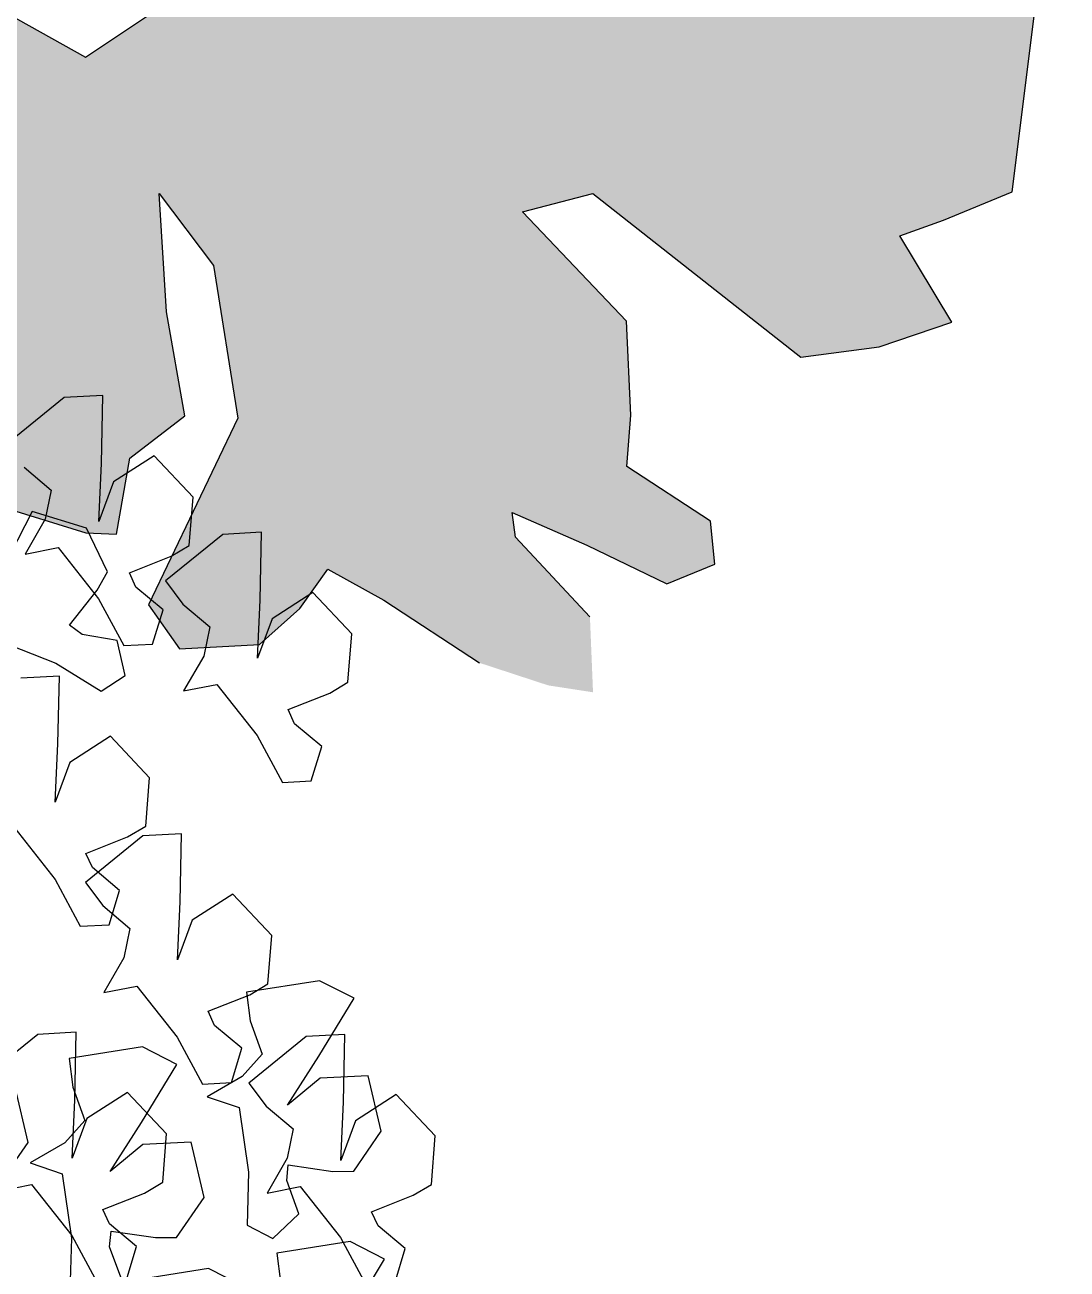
# Model space of a CAD drawing. Header units: millimetres. Extents: x 441061 to 442903, y 4515148 to 4515613.
# Drawn here: x 442606.3766 to 442606.549, y 4515551.6204 to 4515551.8262 of the extents above; entities that cross this region are included whole.
import ezdxf

# ---------------------------------------------------------------- set-up
doc = ezdxf.new("R2010")
doc.units = ezdxf.units.MM
doc.linetypes.add('CONTINUA', pattern=[0])
doc.layers.add('01_piscinas', color=254, linetype='Continuous')

# ---------------------------------------------------------------- blocks, each defined once
blk = doc.blocks.new('A$C21391103')
at = {"layer": '01_piscinas'}
h = blk.add_hatch(dxfattribs=at)
h.set_pattern_fill('DOTS', color=256, scale=0.0396, style=0)
h.set_pattern_definition([(0, (-3246.462625, -2078.694213), (0.014597253, 0.029194506), [0, -0.029194506])])
h.paths.add_polyline_path([(166.9776, 96.1048), (166.9685, 96.1479), (167.023, 96.2225), (167.1388, 96.2745), (167.2327, 96.4558), (167.1777, 96.5678), (167.0633, 96.6836), (166.9299, 96.5986), (166.9065, 96.6223), (166.9152, 96.7037), (167.019, 96.7284), (166.9341, 96.7693), (166.8679, 96.7403), (166.8331, 96.6798), (166.8088, 96.7494), (166.829, 96.7798), (166.8597, 96.805), (166.8486, 96.8616), (166.7505, 96.8479), (166.6952, 96.684), (166.6799, 96.5753), (166.5995, 96.5947), (166.5378, 96.6741), (166.4864, 96.7429), (166.3873, 96.7699), (166.3049, 96.8081), (166.2488, 96.6902), (166.1221, 96.6379), (166.107, 96.5346), (166.1253, 96.4486), (166.1668, 96.3389), (166.0699, 96.3523), (166.0354, 96.235), (166.1509, 96.0786), (166.2582, 95.987), (166.1803, 95.936), (166.0446, 95.9944), (165.9484, 96.0917), (165.8416, 96.2619), (165.7876, 96.2658), (165.6581, 96.143), (165.6609, 96.0782), (165.7235, 96.0204), (165.7312, 95.9449), (165.6456, 95.9695), (165.6058, 95.9197), (165.6497, 95.8019), (165.8375, 95.8261), (165.9666, 95.7406), (165.8018, 95.6817), (165.6898, 95.6542), (165.6381, 95.5824), (165.7018, 95.5517), (165.6053, 95.5083), (165.6862, 95.4322), (165.7937, 95.4136), (165.7735, 95.3156), (165.7479, 95.2851), (165.8149, 95.2681), (166.0098, 95.3358), (166.1, 95.3574), (166.0546, 95.2397), (165.9214, 95.0925), (165.9994, 95.0135), (166.0164, 95.0303), (165.9941, 95.0811), (166.0567, 95.0909), (166.084, 95.0295), (166.0905, 94.9214), (166.1581, 94.853), (166.1843, 94.8998), (166.175, 94.9374), (166.2953, 94.9002), (166.3359, 94.8987), (166.3535, 94.9993), (166.4262, 95.0554), (166.402, 95.1928), (166.3921, 95.3495), (166.464, 95.2541), (166.4964, 95.052), (166.3781, 94.8052), (166.4191, 94.7468), (166.5249, 94.7525), (166.5782, 94.8001), (166.6155, 94.8525), (166.6897, 94.8114), (166.8162, 94.7283), (166.9071, 94.6985), (166.9663, 94.6894), (166.9622, 94.7893), (166.8636, 94.8948), (166.8595, 94.9271), (166.9579, 94.884), (167.0641, 94.8328), (167.1274, 94.859), (167.1216, 94.9157), (167.0109, 94.9883), (167.0163, 95.056), (167.0105, 95.1804), (166.8729, 95.3253), (166.966, 95.3496), (167.2414, 95.1328), (167.3448, 95.1466), (167.4409, 95.1791), (167.3724, 95.2935), (167.4301, 95.3141), (167.521, 95.3519), (167.5532, 95.6125), (167.5296, 95.6308), (167.3952, 95.7216), (167.4351, 95.8391), (167.5609, 95.8698), (167.5935, 96.0737), (167.4893, 96.2411), (167.4717, 96.2082), (167.4727, 96.1), (167.4266, 96.1636), (167.4623, 96.2404), (167.4507, 96.2915), (167.4035, 96.328), (167.3519, 96.2562), (167.3193, 96.1877), (167.1838, 96.1837), (167.076, 96.1293)])
h.paths.add_polyline_path([(166.5637, 96.1178), (166.5385, 96.0968), (166.4754, 96.1598), (166.425, 96.1976), (166.3872, 96.1556), (166.3367, 96.1934), (166.3872, 96.311), (166.425, 96.374), (166.4586, 96.416), (166.5553, 96.395), (166.5721, 96.353), (166.5931, 96.3152), (166.5175, 96.2396), (166.5301, 96.206)], flags=16)
h.paths.add_polyline_path([(166.9545, 95.828), (167.089, 95.9498), (167.1899, 95.933), (167.1731, 95.8658), (167.0806, 95.828), (167.1058, 95.7482), (167.0344, 95.6768), (167.0302, 95.7482)], flags=16)
h.paths.add_polyline_path([(166.3494, 95.8238), (166.3241, 95.723), (166.3494, 95.6642), (166.4166, 95.702), (166.4082, 95.6348), (166.3956, 95.597), (166.2947, 95.5297), (166.1897, 95.5886), (166.1518, 95.6348), (166.2065, 95.6978), (166.2737, 95.7398), (166.2737, 95.7986)], flags=16)
for p, q in [((167.521, 95.3519), (167.5532, 95.6125)), ((166.1897, 95.5886), (166.2947, 95.5297)), ((166.2947, 95.5297), (166.3956, 95.597)), ((166.2947, 95.5297), (166.2947, 95.5297)), ((166.402, 95.1928), (166.3921, 95.3495)), ((166.3921, 95.3495), (166.464, 95.2541)), ((166.8729, 95.3253), (166.966, 95.3496)), ((166.966, 95.3496), (167.2414, 95.1328)), ((167.4301, 95.3141), (167.521, 95.3519)), ((167.0105, 95.1804), (166.8729, 95.3253)), ((167.3724, 95.2935), (167.4301, 95.3141)), ((167.4409, 95.1791), (167.3724, 95.2935)), ((166.464, 95.2541), (166.4964, 95.052)), ((166.4262, 95.0554), (166.402, 95.1928)), ((167.0163, 95.056), (167.0105, 95.1804)), ((167.3448, 95.1466), (167.4409, 95.1791)), ((167.2414, 95.1328), (167.3448, 95.1466)), ((166.2668, 95.0794), (166.1907, 95.0177)), ((166.3179, 95.0821), (166.2668, 95.0794)), ((166.316, 94.9923), (166.3179, 95.0821)), ((166.3535, 94.9993), (166.4262, 95.0554)), ((166.4964, 95.052), (166.3781, 94.8052)), ((167.0109, 94.9883), (167.0163, 95.056)), ((166.3856, 95.0025), (166.3318, 94.9678)), ((166.3359, 94.8987), (166.3535, 94.9993)), ((166.4372, 94.9477), (166.3856, 95.0025)), ((166.2137, 94.9871), (166.2496, 94.957)), ((166.3125, 94.9154), (166.316, 94.9923)), ((167.1216, 94.9157), (167.0109, 94.9883)), ((166.3318, 94.9678), (166.3125, 94.9154)), ((166.2496, 94.957), (166.2415, 94.9183)), ((166.4321, 94.8836), (166.4372, 94.9477)), ((166.175, 94.9374), (166.2953, 94.9002)), ((166.2244, 94.9285), (166.1951, 94.8716)), ((166.2415, 94.9183), (166.215, 94.872)), ((166.2964, 94.9068), (166.2244, 94.9285)), ((166.8636, 94.8948), (166.8595, 94.9271)), ((166.8595, 94.9271), (166.9579, 94.884)), ((167.1274, 94.859), (167.1216, 94.9157)), ((166.2953, 94.9002), (166.3359, 94.8987)), ((166.3241, 94.8488), (166.2964, 94.9068)), ((166.4766, 94.8984), (166.4005, 94.8368)), ((166.5277, 94.9011), (166.4766, 94.8984)), ((166.5258, 94.8114), (166.5277, 94.9011)), ((166.215, 94.872), (166.2588, 94.8808)), ((166.2588, 94.8808), (166.3122, 94.8132)), ((166.4082, 94.8694), (166.4321, 94.8836)), ((166.9622, 94.7893), (166.8636, 94.8948)), ((166.9579, 94.884), (167.0641, 94.8328)), ((166.353, 94.8474), (166.4082, 94.8694)), ((166.3104, 94.8246), (166.3241, 94.8488)), ((166.3616, 94.8287), (166.353, 94.8474)), ((166.5782, 94.8001), (166.6155, 94.8525)), ((166.6155, 94.8525), (166.6897, 94.8114)), ((167.0641, 94.8328), (167.1274, 94.859)), ((166.4005, 94.8368), (166.4235, 94.8062)), ((166.2736, 94.778), (166.3104, 94.8246)), ((166.3975, 94.7986), (166.3616, 94.8287)), ((166.5954, 94.8215), (166.5416, 94.7868)), ((166.647, 94.7667), (166.5954, 94.8215)), ((166.3122, 94.8132), (166.3456, 94.7511)), ((166.3781, 94.8052), (166.4191, 94.7468)), ((166.3837, 94.7531), (166.3975, 94.7986)), ((166.4235, 94.8062), (166.4594, 94.7761)), ((166.5223, 94.7345), (166.5258, 94.8114)), ((166.5249, 94.7525), (166.5782, 94.8001)), ((166.6897, 94.8114), (166.8162, 94.7283)), ((166.5416, 94.7868), (166.5223, 94.7345)), ((166.2905, 94.766), (166.2736, 94.778)), ((166.3366, 94.7579), (166.2905, 94.766)), ((166.4594, 94.7761), (166.4513, 94.7373)), ((166.6419, 94.7026), (166.647, 94.7667)), ((166.1754, 94.7597), (166.2554, 94.7279)), ((166.3474, 94.7116), (166.3366, 94.7579)), ((166.3456, 94.7511), (166.3837, 94.7531)), ((166.4191, 94.7468), (166.5249, 94.7525)), ((166.4513, 94.7373), (166.4247, 94.6911)), ((166.2554, 94.7279), (166.3154, 94.6908)), ((166.2603, 94.7107), (166.2092, 94.708)), ((166.2584, 94.621), (166.2603, 94.7107)), ((166.3154, 94.6908), (166.3474, 94.7116)), ((166.4247, 94.6911), (166.4686, 94.6998)), ((166.4686, 94.6998), (166.522, 94.6322)), ((166.618, 94.6884), (166.6419, 94.7026)), ((166.5628, 94.6665), (166.618, 94.6884)), ((166.5714, 94.6477), (166.5628, 94.6665)), ((166.6073, 94.6176), (166.5714, 94.6477)), ((166.2549, 94.5441), (166.2584, 94.621)), ((166.328, 94.6311), (166.2742, 94.5964)), ((166.3796, 94.5763), (166.328, 94.6311)), ((166.522, 94.6322), (166.5554, 94.5701)), ((166.5935, 94.5721), (166.6073, 94.6176)), ((166.2742, 94.5964), (166.2549, 94.5441)), ((166.3745, 94.5122), (166.3796, 94.5763)), ((166.5554, 94.5701), (166.5935, 94.5721)), ((166.2012, 94.5094), (166.2546, 94.4418)), ((166.3506, 94.498), (166.3745, 94.5122)), ((166.4219, 94.5019), (166.3709, 94.4992)), ((166.42, 94.4122), (166.4219, 94.5019)), ((166.3709, 94.4992), (166.2947, 94.4376)), ((166.2954, 94.4761), (166.3506, 94.498)), ((166.304, 94.4573), (166.2954, 94.4761)), ((166.3399, 94.4272), (166.304, 94.4573)), ((166.2546, 94.4418), (166.288, 94.3797)), ((166.2947, 94.4376), (166.3178, 94.407)), ((166.3261, 94.3817), (166.3399, 94.4272)), ((166.4896, 94.4223), (166.4359, 94.3876)), ((166.5412, 94.3675), (166.4896, 94.4223)), ((166.3178, 94.407), (166.3536, 94.3769)), ((166.4166, 94.3353), (166.42, 94.4122)), ((166.4359, 94.3876), (166.4166, 94.3353)), ((166.288, 94.3797), (166.3261, 94.3817)), ((166.3536, 94.3769), (166.3455, 94.3381)), ((166.5362, 94.3034), (166.5412, 94.3675)), ((166.3455, 94.3381), (166.319, 94.2919)), ((166.6046, 94.3077), (166.5078, 94.2924)), ((166.6501, 94.2845), (166.6046, 94.3077)), ((166.319, 94.2919), (166.3628, 94.3006)), ((166.3628, 94.3006), (166.4162, 94.233)), ((166.4571, 94.2673), (166.5122, 94.2892)), ((166.5078, 94.2924), (166.5125, 94.2544)), ((166.5122, 94.2892), (166.5362, 94.3034)), ((166.6036, 94.2078), (166.6501, 94.2845)), ((166.4657, 94.2485), (166.4571, 94.2673)), ((166.5125, 94.2544), (166.5285, 94.2104)), ((166.2827, 94.2394), (166.2317, 94.2367)), ((166.2808, 94.1496), (166.2827, 94.2394)), ((166.5015, 94.2184), (166.4657, 94.2485)), ((166.2317, 94.2367), (166.1555, 94.175)), ((166.4162, 94.233), (166.4496, 94.1709)), ((166.587, 94.2339), (166.5109, 94.1722)), ((166.6381, 94.2366), (166.587, 94.2339)), ((166.6362, 94.1468), (166.6381, 94.2366)), ((166.3701, 94.2202), (166.2733, 94.2049)), ((166.4156, 94.197), (166.3701, 94.2202)), ((166.4878, 94.1729), (166.5015, 94.2184)), ((166.5285, 94.2104), (166.5021, 94.1809)), ((166.5622, 94.1429), (166.6036, 94.2078)), ((166.2733, 94.2049), (166.278, 94.1668)), ((166.3691, 94.1202), (166.4156, 94.197)), ((166.4496, 94.1709), (166.4878, 94.1729)), ((166.5021, 94.1809), (166.456, 94.1541)), ((166.5109, 94.1722), (166.534, 94.1416)), ((166.6051, 94.1786), (166.5622, 94.1429)), ((166.669, 94.1817), (166.6051, 94.1786)), ((166.6862, 94.1085), (166.669, 94.1817)), ((166.2189, 94.0936), (166.2016, 94.1668)), ((166.278, 94.1668), (166.294, 94.1228)), ((166.3504, 94.1598), (166.2967, 94.1251)), ((166.402, 94.105), (166.3504, 94.1598)), ((166.7058, 94.157), (166.652, 94.1223)), ((166.7574, 94.1022), (166.7058, 94.157)), ((166.2774, 94.0727), (166.2808, 94.1496)), ((166.456, 94.1541), (166.4983, 94.1398)), ((166.4983, 94.1398), (166.5107, 94.0545)), ((166.534, 94.1416), (166.5698, 94.1115)), ((166.6327, 94.0699), (166.6362, 94.1468)), ((166.294, 94.1228), (166.2676, 94.0933)), ((166.2967, 94.1251), (166.2774, 94.0727)), ((166.3277, 94.0553), (166.3691, 94.1202)), ((166.5698, 94.1115), (166.5617, 94.0728)), ((166.652, 94.1223), (166.6327, 94.0699)), ((166.6498, 94.0555), (166.6862, 94.1085)), ((166.1825, 94.0406), (166.2189, 94.0936)), ((166.2676, 94.0933), (166.2215, 94.0665)), ((166.3706, 94.091), (166.3277, 94.0553)), ((166.4345, 94.0942), (166.3706, 94.091)), ((166.397, 94.0409), (166.402, 94.105)), ((166.4517, 94.0209), (166.4345, 94.0942)), ((166.7524, 94.0381), (166.7574, 94.1022)), ((166.2215, 94.0665), (166.2638, 94.0522)), ((166.5617, 94.0728), (166.5352, 94.0265)), ((166.5613, 94.0432), (166.5632, 94.0638)), ((166.5632, 94.0638), (166.622, 94.0552)), ((166.2638, 94.0522), (166.2762, 93.967)), ((166.373, 94.0267), (166.397, 94.0409)), ((166.5107, 94.0545), (166.5086, 93.984)), ((166.5773, 93.9992), (166.5613, 94.0432)), ((166.622, 94.0552), (166.6498, 94.0555)), ((166.1798, 94.0293), (166.2236, 94.0381)), ((166.2236, 94.0381), (166.277, 93.9705)), ((166.3178, 94.0047), (166.373, 94.0267)), ((166.5352, 94.0265), (166.579, 94.0353)), ((166.579, 94.0353), (166.6324, 93.9677)), ((166.6732, 94.0019), (166.7284, 94.0239)), ((166.7284, 94.0239), (166.7524, 94.0381)), ((166.4153, 93.9679), (166.4517, 94.0209)), ((166.3265, 93.986), (166.3178, 94.0047)), ((166.5427, 93.9667), (166.5773, 93.9992)), ((166.6819, 93.9832), (166.6732, 94.0019)), ((166.3623, 93.9559), (166.3265, 93.986)), ((166.3268, 93.9556), (166.3287, 93.9762)), ((166.3287, 93.9762), (166.3875, 93.9677)), ((166.5086, 93.984), (166.5427, 93.9667)), ((166.7177, 93.9531), (166.6819, 93.9832)), ((166.2762, 93.967), (166.2741, 93.8965)), ((166.277, 93.9705), (166.3104, 93.9084)), ((166.3875, 93.9677), (166.4153, 93.9679)), ((166.6449, 93.9624), (166.5481, 93.9471)), ((166.6324, 93.9677), (166.6658, 93.9056)), ((166.6904, 93.9392), (166.6449, 93.9624)), ((166.3428, 93.9117), (166.3268, 93.9556)), ((166.3485, 93.9104), (166.3623, 93.9559)), ((166.5481, 93.9471), (166.5528, 93.909)), ((166.7039, 93.9076), (166.7177, 93.9531)), ((166.4578, 93.9267), (166.361, 93.9114)), ((166.5034, 93.9035), (166.4578, 93.9267)), ((166.6439, 93.8624), (166.6904, 93.9392))]:
    blk.add_line(p, q, dxfattribs=at)

msp = doc.modelspace()

# ---------------------------------------------------------------- block references
at = {"layer": '01_piscinas', "color": 6, "linetype": 'CONTINUA', "xscale": 0.125, "yscale": 0.125, "zscale": 0.125}
msp.add_blockref('A$C21391103', (442585.59978, 4515539.87964), dxfattribs=at)

doc.saveas('drawing.dxf')
